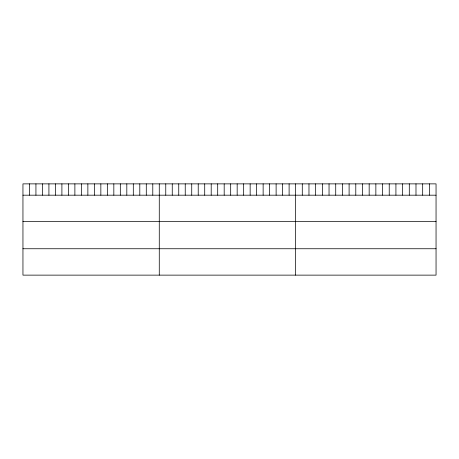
<?xml version="1.0" encoding="UTF-8"?>
<svg xmlns="http://www.w3.org/2000/svg" width="459" height="459" viewBox="0 0 459 459"><rect width="100%" height="100%" fill="white"/><g stroke="black" fill="none" stroke-linecap="round" stroke-linejoin="round"><path stroke-width="0.69" d="M436.05 195.184L436.05 275.13L22.95 275.13L22.95 183.87L436.05 183.87L436.05 195.184L22.95 195.184M22.95 221.565L436.05 221.565M22.95 248.749L436.05 248.749M429.36 183.87L429.36 195.184M422.676 183.87L422.676 195.184M415.986 183.87L415.986 195.184M409.296 183.87L409.296 195.184M402.606 183.87L402.606 195.184M395.922 183.87L395.922 195.184M389.232 183.87L389.232 195.184M382.542 183.87L382.542 195.184M375.858 183.87L375.858 195.184M369.168 183.87L369.168 195.184M362.478 183.87L362.478 195.184M355.788 183.87L355.788 195.184M349.104 183.87L349.104 195.184M342.414 183.87L342.414 195.184M335.724 183.87L335.724 195.184M329.04 183.87L329.04 195.184M322.35 183.87L322.35 195.184M315.66 183.87L315.66 195.184M308.97 183.87L308.97 195.184M302.286 183.87L302.286 195.184M295.596 183.87L295.596 275.13M289.107 183.87L289.107 195.184M282.612 183.87L282.612 195.184M276.123 183.87L276.123 195.184M269.628 183.87L269.628 195.184M263.139 183.87L263.139 195.184M256.644 183.87L256.644 195.184M250.155 183.87L250.155 195.184M243.666 183.87L243.666 195.184M237.171 183.87L237.171 195.184M230.682 183.87L230.682 195.184M224.187 183.87L224.187 195.184M217.698 183.87L217.698 195.184M211.203 183.87L211.203 195.184M204.714 183.87L204.714 195.184M198.225 183.87L198.225 195.184M191.73 183.87L191.73 195.184M185.241 183.87L185.241 195.184M178.746 183.87L178.746 195.184M172.257 183.87L172.257 195.184M165.762 183.87L165.762 195.184M159.273 183.87L159.273 275.13M152.784 183.87L152.784 195.184M146.289 183.87L146.289 195.184M139.8 183.87L139.8 195.184M133.305 183.87L133.305 195.184M126.816 183.87L126.816 195.184M120.321 183.87L120.321 195.184M113.832 183.87L113.832 195.184M107.343 183.87L107.343 195.184M100.848 183.87L100.848 195.184M94.359 183.87L94.359 195.184M87.864 183.87L87.864 195.184M81.375 183.87L81.375 195.184M74.88 183.87L74.88 195.184M68.391 183.87L68.391 195.184M61.902 183.87L61.902 195.184M55.407 183.87L55.407 195.184M48.918 183.87L48.918 195.184M42.423 183.87L42.423 195.184M35.934 183.87L35.934 195.184M29.439 183.87L29.439 195.184"/></g></svg>
